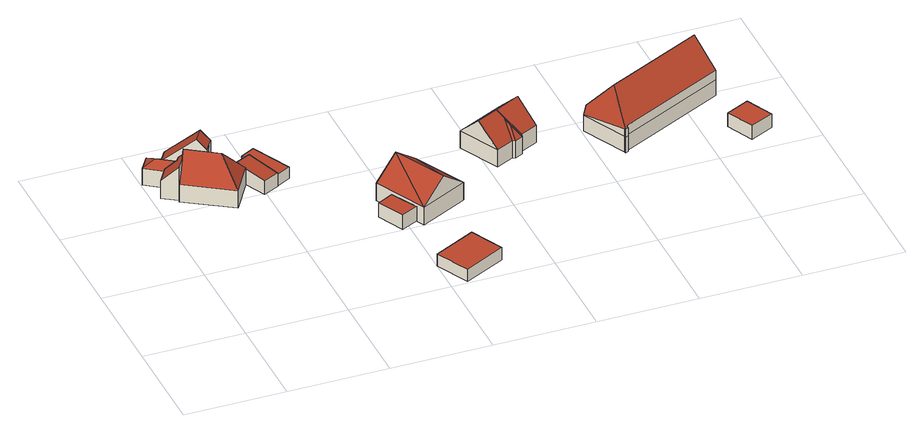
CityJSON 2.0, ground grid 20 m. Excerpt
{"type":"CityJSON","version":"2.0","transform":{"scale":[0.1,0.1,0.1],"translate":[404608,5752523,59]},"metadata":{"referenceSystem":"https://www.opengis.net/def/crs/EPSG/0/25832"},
"CityObjects":{
"building1":{"type":"Building","attributes":{"Gemeindeschluessel":"05515000","Geometrietyp2DReferenz":"3000","function":"51009_1610","roofType":"2100","measuredHeight":7.19},"geometry":[{"type":"Solid","lod":"2","boundaries":[[[[0,1,2,3]],[[4,5,1,0]],[[6,7,5,4]],[[8,9,7,6]],[[10,11,9,8]],[[3,2,11,10]],[[8,6,4,0,3,10]],[[1,5,7,9,11,2]]]],"semantics":{"surfaces":[{"type":"WallSurface"},{"type":"RoofSurface"},{"type":"GroundSurface"}],"values":[[0,0,0,0,0,0,1,2]]}}]},
"building2":{"type":"Building","attributes":{"Gemeindeschluessel":"05515000","Geometrietyp2DReferenz":"3000","function":"31001_1000"},"address":[{"country":"Germany","locality":"Münster","thoroughfareNumber":"9a","thoroughfareName":"Thierstraße"}],"children":["building2-1","building2-2","building2-3"]},
"building2-1":{"type":"BuildingPart","attributes":{"roofType":"5000","measuredHeight":8.94},"parents":["building2"],"geometry":[{"type":"Solid","lod":"2","boundaries":[[[[12,13,14,15]],[[16,17,13,12]],[[18,19,17,16]],[[20,21,19,18]],[[22,23,21,20]],[[24,25,26,23,22]],[[20,18,27,22]],[[16,27,18]],[[12,15,28,29,30,24,22,27,16]],[[14,13,17,19,21,23,26,31,32,33]],[[34,29,28]],[[14,33,34,28,15]],[[35,36,25,24,30]],[[37,32,31,36,35]],[[31,26,25,36]],[[32,37,34,33]],[[37,35,30,29,34]]]],"semantics":{"surfaces":[{"type":"WallSurface"},{"type":"RoofSurface"},{"type":"GroundSurface"},{"type":"ClosureSurface"}],"values":[[0,0,0,0,0,0,1,1,1,2,0,3,0,3,3,3,3]]}}]},
"building2-2":{"type":"BuildingPart","attributes":{"roofType":"3100","measuredHeight":8.75},"parents":["building2"],"geometry":[{"type":"Solid","lod":"2","boundaries":[[[[38,39,40,41]],[[42,43,39,38]],[[44,15,14,43,42]],[[41,45,46,47,38]],[[48,49,47,46,50]],[[49,48,44,42]],[[47,49,42,38]],[[48,50,29,34,28,44]],[[39,43,14,33,32,40]],[[15,44,28]],[[14,15,28,34,33]],[[33,34,37,32]],[[32,37,41,40]],[[50,46,45,35,30,29]],[[29,30,35,37,34]],[[35,45,41,37]]]],"semantics":{"surfaces":[{"type":"WallSurface"},{"type":"RoofSurface"},{"type":"GroundSurface"},{"type":"ClosureSurface"}],"values":[[0,0,0,1,1,0,0,0,2,0,3,3,3,0,3,3]]}}]},
"building2-3":{"type":"BuildingPart","attributes":{"roofType":"5000","measuredHeight":4.82},"parents":["building2"],"geometry":[{"type":"Solid","lod":"2","boundaries":[[[[51,52,26,25]],[[53,54,52,51]],[[55,56,54,53]],[[57,58,56,55]],[[59,60,58,57]],[[61,40,60,59]],[[41,40,61]],[[57,62,59]],[[55,53,51,25,36,62,57]],[[35,45,61,59,62,36]],[[31,26,52,54,56,58,60,40,32]],[[32,37,35,36,31]],[[26,31,36,25]],[[61,45,41]],[[41,37,32,40]],[[41,45,35,37]]]],"semantics":{"surfaces":[{"type":"WallSurface"},{"type":"RoofSurface"},{"type":"GroundSurface"},{"type":"ClosureSurface"}],"values":[[0,0,0,0,0,0,0,1,1,1,2,3,3,0,3,3]]}}]},
"building3":{"type":"Building","attributes":{"Gemeindeschluessel":"05515000","Geometrietyp2DReferenz":"3000","function":"31001_2460","roofType":"2100","measuredHeight":3.65},"geometry":[{"type":"Solid","lod":"2","boundaries":[[[[63,64,65,66]],[[67,68,64,63]],[[69,70,68,67]],[[71,72,70,69]],[[66,65,72,71]],[[69,67,63,66,71]],[[64,68,70,72,65]]]],"semantics":{"surfaces":[{"type":"WallSurface"},{"type":"RoofSurface"},{"type":"GroundSurface"}],"values":[[0,0,0,0,0,1,2]]}}]},
"building4":{"type":"Building","attributes":{"Gemeindeschluessel":"05515000","Geometrietyp2DReferenz":"3000","function":"31001_2460","roofType":"1000","measuredHeight":2.43},"geometry":[{"type":"Solid","lod":"2","boundaries":[[[[73,74,75,76]],[[77,78,74,73]],[[79,80,78,77]],[[76,75,80,79]],[[77,73,76,79]],[[74,78,80,75]]]],"semantics":{"surfaces":[{"type":"WallSurface"},{"type":"RoofSurface"},{"type":"GroundSurface"}],"values":[[0,0,0,0,1,2]]}}]},
"building5":{"type":"Building","attributes":{"Gemeindeschluessel":"05515000","Geometrietyp2DReferenz":"3000","function":"51009_1610","roofType":"1000","measuredHeight":3.08},"geometry":[{"type":"Solid","lod":"2","boundaries":[[[[81,82,83,84]],[[85,86,82,81]],[[87,88,86,85]],[[84,83,88,87]],[[85,81,84,87]],[[82,86,88,83]]]],"semantics":{"surfaces":[{"type":"WallSurface"},{"type":"RoofSurface"},{"type":"GroundSurface"}],"values":[[0,0,0,0,1,2]]}}]},
"building6":{"type":"Building","attributes":{"Gemeindeschluessel":"05515000","Geometrietyp2DReferenz":"3000","function":"51009_1611","roofType":"1000","measuredHeight":2.69},"geometry":[{"type":"Solid","lod":"2","boundaries":[[[[89,90,91,92]],[[93,94,90,89]],[[95,96,94,93]],[[92,91,96,95]],[[93,89,92,95]],[[90,94,96,91]]]],"semantics":{"surfaces":[{"type":"WallSurface"},{"type":"RoofSurface"},{"type":"GroundSurface"}],"values":[[0,0,0,0,1,2]]}}]},
"building7":{"type":"Building","attributes":{"Gemeindeschluessel":"05515000","Geometrietyp2DReferenz":"3000","function":"31001_1000","roofType":"3100","measuredHeight":7.96},"address":[{"country":"Germany","locality":"Münster","thoroughfareNumber":"12","thoroughfareName":"Grollheide"}],"geometry":[{"type":"Solid","lod":"2","boundaries":[[[[97,98,99,100]],[[101,102,98,97]],[[103,104,102,101]],[[100,99,104,103]],[[97,105,101]],[[103,106,100]],[[100,106,105]],[[105,97,100]],[[106,103,101]],[[101,105,106]],[[98,102,104,99]]]],"semantics":{"surfaces":[{"type":"WallSurface"},{"type":"RoofSurface"},{"type":"GroundSurface"}],"values":[[0,0,0,0,0,0,1,1,1,1,2]]}}]},
"building8":{"type":"Building","attributes":{"Gemeindeschluessel":"05515000","Geometrietyp2DReferenz":"3000","function":"31001_1000","roofType":"5000","measuredHeight":8.04},"address":[{"country":"Germany","locality":"Münster","thoroughfareNumber":"10","thoroughfareName":"Grollheide"}],"geometry":[{"type":"Solid","lod":"2","boundaries":[[[[107,108,109,110]],[[111,112,108,107]],[[113,114,112,111]],[[115,116,114,113]],[[117,118,116,115]],[[119,120,118,117]],[[121,122,120,119]],[[110,109,122,121]],[[121,119,123]],[[124,123,119,117,125]],[[125,117,115,126]],[[115,113,126]],[[125,126,113,111,127]],[[111,107,127]],[[125,127,107,110,124]],[[124,110,121,123]],[[108,112,114,116,118,120,122,109]]]],"semantics":{"surfaces":[{"type":"WallSurface"},{"type":"RoofSurface"},{"type":"GroundSurface"}],"values":[[0,0,0,0,0,0,0,0,1,1,1,0,1,0,1,1,2]]}}]},
"building9":{"type":"Building","attributes":{"Gemeindeschluessel":"05515000","Geometrietyp2DReferenz":"3000","function":"31001_1000","roofType":"5000","measuredHeight":10.75},"address":[{"country":"Germany","locality":"Münster","thoroughfareNumber":"6","thoroughfareName":"Grollheide"}],"geometry":[{"type":"Solid","lod":"2","boundaries":[[[[128,129,130,131]],[[132,133,129,128]],[[134,135,133,132]],[[136,137,135,134]],[[138,139,137,136]],[[140,141,139,138]],[[142,143,141,140]],[[144,145,143,142]],[[146,147,145,144]],[[148,149,147,146]],[[150,151,149,148]],[[152,153,151,150]],[[131,130,153,152]],[[154,155,156,157,158]],[[159,160,161,162,157,156]],[[163,164,158,157,162,165,152,150,148,166]],[[165,131,152]],[[165,162,161,128,131]],[[154,158,164,142,140]],[[164,163,144,142]],[[163,166,146,144]],[[166,148,146]],[[161,160,132,128]],[[160,159,134,132]],[[159,156,136,134]],[[156,155,138,136]],[[155,154,140,138]],[[129,133,135,137,139,141,143,145,147,149,151,153,130]]]],"semantics":{"surfaces":[{"type":"WallSurface"},{"type":"RoofSurface"},{"type":"GroundSurface"}],"values":[[0,0,0,0,0,0,0,0,0,0,0,0,0,1,1,1,0,0,0,0,0,0,0,0,0,0,0,2]]}}]},
"building10":{"type":"Building","attributes":{"Gemeindeschluessel":"05515000","Geometrietyp2DReferenz":"3000","function":"31001_1310","roofType":"1000","measuredHeight":3},"geometry":[{"type":"Solid","lod":"2","boundaries":[[[[167,168,169,170]],[[171,172,168,167]],[[173,174,172,171]],[[170,169,174,173]],[[171,167,170,173]],[[168,172,174,169]]]],"semantics":{"surfaces":[{"type":"WallSurface"},{"type":"RoofSurface"},{"type":"GroundSurface"}],"values":[[0,0,0,0,1,2]]}}]}
},
"vertices":[
[15,449,47],[15,449,9],[44,430,9],[44,430,81],[36,481,47],[36,481,9],[55,469,70],[55,469,9],[60,476,70],[60,476,9],[70,470,81],[70,470,9],
[166,458,25],[166,458,6],[123,485,6],[123,485,25],[175,435,44],[175,435,6],[135,372,44],[135,372,6],[44,430,44],[44,430,6],[64,462,96],[64,462,6],[70,470,82],[70,470,48],[70,470,6],[123,423,96],[118,477,38],[115,473,44],[84,493,44],[75,478,6],[84,493,6],[115,473,6],[115,473,38],[84,493,42],[75,478,54],[84,493,38],
[61,545,38],[61,545,6],[44,520,6],[44,520,38],[132,499,38],[132,499,6],[123,485,38],[48,517,42],[99,484,94],[116,509,94],[123,485,74],[132,499,74],[115,473,74],
[60,476,48],[60,476,6],[55,469,42],[55,469,6],[36,481,42],[36,481,6],[2,504,42],[2,504,6],[21,534,42],[21,534,6],[44,520,42],[28,508,54],
[166,458,44],[166,458,7],[175,435,7],[175,435,41],[196,472,44],[196,472,7],[226,409,36],[226,409,7],[195,394,36],[195,394,7],
[254,423,33],[254,423,8],[216,502,8],[216,502,33],[226,409,33],[226,409,8],[188,488,33],[188,488,8],
[357,247,41],[357,247,10],[383,194,10],[383,194,41],[389,263,41],[389,263,10],[416,210,41],[416,210,10],
[432,3,32],[432,3,5],[515,44,5],[515,44,32],[400,69,32],[400,69,5],[483,110,32],[483,110,5],
[373,297,48],[373,297,10],[424,193,10],[424,193,48],[468,344,48],[468,344,10],[519,240,48],[519,240,10],[420,321,89],[471,217,89],
[616,318,45],[616,318,8],[651,335,8],[651,335,45],[576,399,45],[576,399,8],[671,445,45],[671,445,8],[710,364,45],[710,364,8],[675,347,45],[675,347,8],[673,340,45],[673,340,8],[657,332,45],[657,332,8],[656,355,65],[649,370,76],[639,379,88],[690,404,88],[596,358,88],
[1067,387,39],[1067,387,5],[1033,457,5],[1033,457,39],[853,283,39],[853,283,5],[854,280,39],[854,280,5],[849,278,39],[849,278,5],[848,281,39],[848,281,5],[804,371,39],[804,371,5],[827,382,39],[827,382,5],[826,385,39],[826,385,5],[958,449,39],[958,449,5],[952,462,39],[952,462,5],[1004,487,39],[1004,487,5],[1016,493,39],[1016,493,5],[804,371,41],[848,281,56],[849,278,57],[850,340,113],[810,374,58],[854,280,57],[853,283,60],[1067,387,60],[1044,435,113],[826,385,54],[827,382,58],[1033,457,84],[958,449,55],
[1077,235,34],[1077,235,4],[1123,257,4],[1123,257,34],[1051,289,34],[1051,289,4],[1097,311,34],[1097,311,4]
]}
